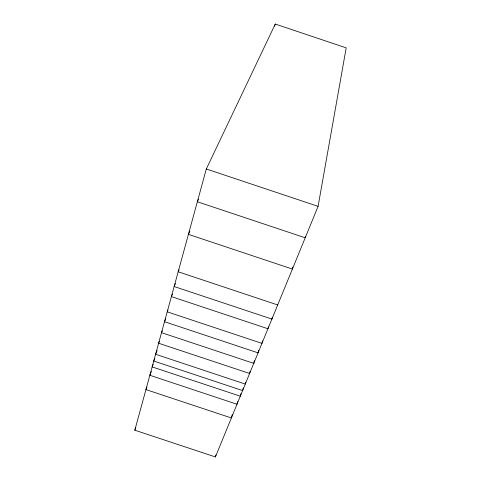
<?xml version="1.0" encoding="UTF-8"?>
<svg xmlns="http://www.w3.org/2000/svg" width="481" height="481" viewBox="0 0 481 481"><rect width="100%" height="100%" fill="white"/><g stroke="black" fill="none" stroke-linecap="round" stroke-linejoin="round"><path stroke-width="0.72" d="M318.091 206.355L346.188 47.866L275.282 24.05L206.319 168.987L134.812 430.206L215.41 456.95L318.091 206.355L206.319 168.987M305.477 236.411L305.213 237.788L197.348 201.755L198.521 199.212M292.839 266.931L292.4 269.059L188.42 234.361L189.899 231.06M272.33 317.165L271.897 319.095L174.146 286.526L175.445 283.501M268.38 326.815L267.941 328.757L171.386 296.597L172.426 294.156M262.554 340.776L261.947 343.374L167.214 311.838L167.995 309.992M258.682 350.246L258.063 352.856L164.508 321.717L165.807 318.626M254.389 360.732L253.764 363.353L161.514 332.66L162.295 330.796M250.09 371.512L249.609 373.484L158.622 343.224L159.403 341.348M245.749 382.13L245.274 384.072L155.603 354.257L157.125 350.559M243.248 387.981L242.61 390.572L153.752 361.033L154.762 358.561M240.951 393.578L240.302 396.206L152.14 366.907L153.168 364.4M237.674 401.587L237.007 404.244L149.85 375.276L151.395 371.476M232.227 414.64L231.385 417.965L145.935 389.58L146.964 387.037M215.41 456.95L215.933 454.96M274.645 26.172L275.282 24.05M134.812 430.206L135.822 427.651M179.07 269.727L178.18 271.777L277.693 304.948"/></g></svg>
